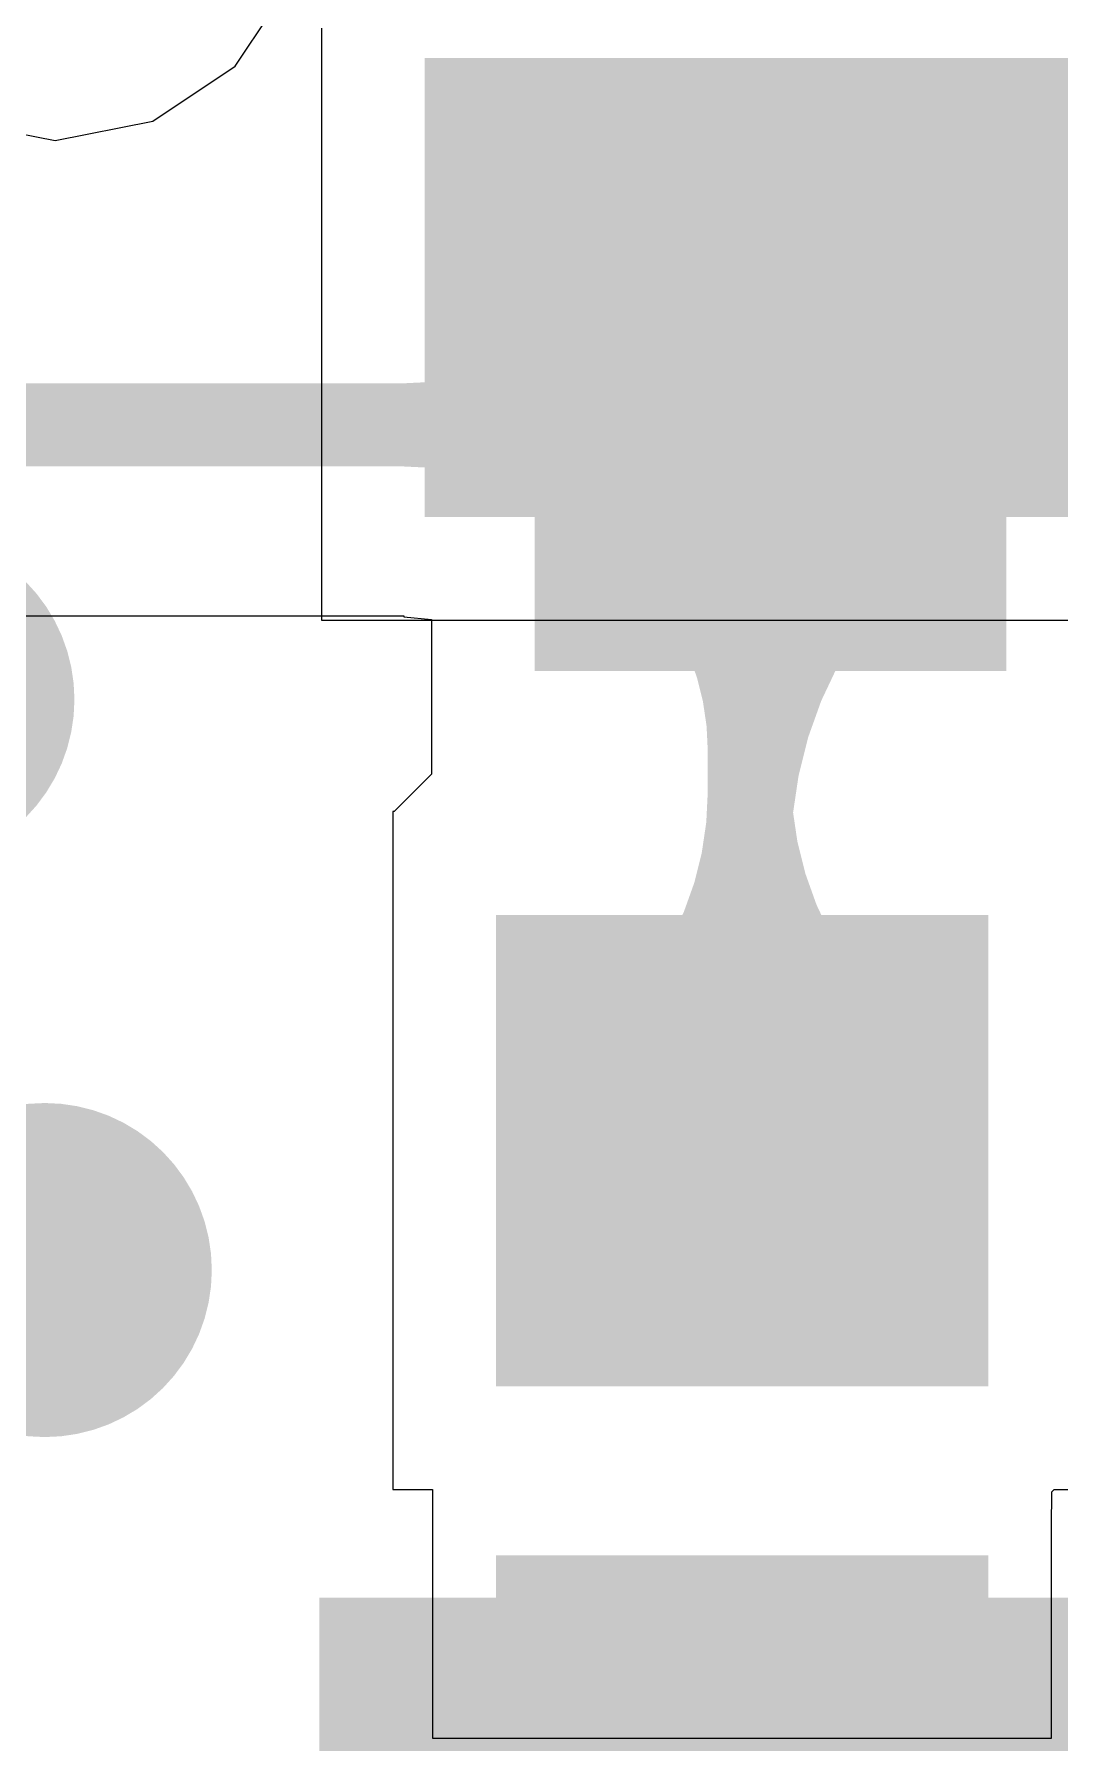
# Model space of a CAD drawing. Extents: x 56.2 to 141.8, y 48 to 96.4.
# Drawn here: x 124.511 to 126.976, y 65.462 to 69.57 of the extents above; entities that cross this region are included whole.
import ezdxf

# ---------------------------------------------------------------- set-up
doc = ezdxf.new("R2010")
doc.units = 0
doc.header["$MEASUREMENT"] = 0
for name, color, linetype in [('BOTTOMLAYER', 5, 'CONTINUOUS'), ('BOTTOMPASTE', 16, 'CONTINUOUS'), ('BOTTOMSOLDER', 6, 'CONTINUOUS'), ('MULTILAYER', 9, 'CONTINUOUS'), ('TOPLAYER', 1, 'CONTINUOUS'), ('TOPPASTE', 8, 'CONTINUOUS'), ('TOPSOLDER', 216, 'CONTINUOUS')]:
    doc.layers.add(name, color=color, linetype=linetype)

msp = doc.modelspace()

# ---------------------------------------------------------------- linework, layer by layer
at = {"layer": 'BOTTOMLAYER'}
for p, q in [((123.583304, 68.171985), (125.399609, 68.171985)), ((125.399609, 68.171985), (125.399607, 68.169312)), ((125.399607, 68.169312), (125.399615, 68.169312)), ((125.399615, 68.169312), (125.399615, 68.169315)), ((125.399615, 68.169315), (125.465802, 68.163133)), ((125.465802, 68.163133), (125.465802, 67.790804)), ((125.465802, 67.790807), (125.376193, 67.701198)), ((125.465802, 67.790804), (125.465802, 67.790807)), ((125.465802, 67.790804), (125.465802, 67.790804)), ((125.376193, 67.701198), (125.372602, 67.701198)), ((125.372602, 67.701198), (125.372602, 66.071199)), ((125.372602, 66.071199), (125.468598, 66.071199)), ((125.468598, 66.071199), (125.468598, 66.071196)), ((125.468598, 66.071196), (125.468598, 66.065197)), ((125.468598, 66.065197), (125.468601, 65.981395)), ((126.956602, 65.981395), (126.956604, 66.065197)), ((126.956604, 66.065197), (126.962604, 66.071199)), ((126.956604, 66.065197), (126.956604, 66.065197)), ((126.962604, 66.071199), (127.052598, 66.071199)), ((125.468601, 65.981395), (125.468598, 65.981392)), ((125.468598, 65.981392), (125.468601, 65.981392)), ((125.468601, 65.981392), (125.468601, 65.473196)), ((126.956599, 65.981392), (126.956602, 65.981395)), ((126.956599, 65.473196), (126.956599, 65.981392)), ((126.956602, 65.981395), (126.956602, 65.981395)), ((126.956602, 65.981395), (126.956602, 65.981395)), ((125.468601, 65.473196), (126.956599, 65.473196))]:
    msp.add_line(p, q, dxfattribs=at)
at = {"layer": 'BOTTOMLAYER', "const_width": 0.2}
for points in [[(126.022707, 68.888894, -0.198912), (125.399612, 68.6308)], [(126.022707, 68.888894, -0.198912), (125.399612, 68.6308)], [(126.022707, 68.888894, -0.198912), (125.399612, 68.6308)], [(126.022707, 68.888894, -0.198912), (125.399612, 68.6308)], [(126.022707, 68.888894, -0.198912), (125.399612, 68.6308)], [(125.399612, 68.6308, -0.198912), (126.022707, 68.372706)], [(125.399612, 68.6308, -0.198912), (126.022707, 68.372706)], [(125.399612, 68.6308, -0.198912), (126.022707, 68.372706)], [(125.399612, 68.6308, -0.198912), (126.022707, 68.372706)], [(125.399612, 68.6308, -0.198912), (126.022707, 68.372706)], [(126.230002, 68.084812, -0.198912), (126.397474, 68.489129)], [(126.230002, 68.084812, -0.198912), (126.397474, 68.489129)], [(126.230002, 68.084812, -0.198912), (126.397474, 68.489129)], [(126.230002, 68.084812, -0.198912), (126.397474, 68.489129)], [(126.230002, 68.084812, -0.198912), (126.397474, 68.489129)], [(126.022707, 68.347707, -0.198912), (126.230002, 67.847253)], [(126.022707, 68.347707, -0.198912), (126.230002, 67.847253)], [(126.022707, 68.347707, -0.198912), (126.230002, 67.847253)], [(126.022707, 68.347707, -0.198912), (126.230002, 67.847253)], [(126.022707, 68.347707, -0.198912), (126.230002, 67.847253)], [(126.230002, 67.60197, -0.198912), (126.538896, 68.347707)], [(126.230002, 67.60197, -0.198912), (126.538896, 68.347707)], [(126.230002, 67.60197, -0.198912), (126.538896, 68.347707)], [(126.230002, 67.60197, -0.198912), (126.538896, 68.347707)], [(126.230002, 67.60197, -0.198912), (126.538896, 68.347707)], [(126.495693, 67.144293, -0.198912), (126.230002, 67.785729)], [(126.495693, 67.144293, -0.198912), (126.230002, 67.785729)], [(126.495693, 67.144293, -0.198912), (126.230002, 67.785729)], [(126.495693, 67.144293, -0.198912), (126.230002, 67.785729)], [(126.495693, 67.144293, -0.198912), (126.230002, 67.785729)], [(126.230002, 67.749047, -0.198912), (125.979504, 67.144293)], [(126.230002, 67.749047, -0.198912), (125.979504, 67.144293)], [(126.230002, 67.749047, -0.198912), (125.979504, 67.144293)], [(126.230002, 67.749047, -0.198912), (125.979504, 67.144293)], [(126.230002, 67.749047, -0.198912), (125.979504, 67.144293)]]:
    msp.add_lwpolyline(points, format="xyb", dxfattribs=at)
at = {"layer": 'BOTTOMLAYER'}
for points, const_width in [([(125.972707, 68.888894, 1), (126.072707, 68.888894, 1)], 0.1), ([(125.972707, 68.888894, 1), (126.072707, 68.888894, 1)], 0.1), ([(125.972707, 68.888894, 1), (126.072707, 68.888894, 1)], 0.1), ([(125.972707, 68.888894, 1), (126.072707, 68.888894, 1)], 0.1), ([(125.972707, 68.888894, 1), (126.072707, 68.888894, 1)], 0.1), ([(125.349612, 68.6308, 1), (125.449612, 68.6308, 1)], 0.1), ([(125.349612, 68.6308, 1), (125.449612, 68.6308, 1)], 0.1), ([(125.349612, 68.6308, 1), (125.449612, 68.6308, 1)], 0.1), ([(125.349612, 68.6308, 1), (125.449612, 68.6308, 1)], 0.1), ([(125.349612, 68.6308, 1), (125.449612, 68.6308, 1)], 0.1), ([(125.349612, 68.6308, 1), (125.449612, 68.6308, 1)], 0.1), ([(125.349612, 68.6308, 1), (125.449612, 68.6308, 1)], 0.1), ([(125.349612, 68.6308, 1), (125.449612, 68.6308, 1)], 0.1), ([(125.349612, 68.6308, 1), (125.449612, 68.6308, 1)], 0.1), ([(125.349612, 68.6308, 1), (125.449612, 68.6308, 1)], 0.1), ([(126.347474, 68.489129, 1), (126.447474, 68.489129, 1)], 0.1), ([(126.347474, 68.489129, 1), (126.447474, 68.489129, 1)], 0.1), ([(126.347474, 68.489129, 1), (126.447474, 68.489129, 1)], 0.1), ([(126.347474, 68.489129, 1), (126.447474, 68.489129, 1)], 0.1), ([(126.347474, 68.489129, 1), (126.447474, 68.489129, 1)], 0.1), ([(125.972707, 68.372706, 1), (126.072707, 68.372706, 1)], 0.1), ([(125.972707, 68.372706, 1), (126.072707, 68.372706, 1)], 0.1), ([(125.972707, 68.372706, 1), (126.072707, 68.372706, 1)], 0.1), ([(125.972707, 68.372706, 1), (126.072707, 68.372706, 1)], 0.1), ([(125.972707, 68.372706, 1), (126.072707, 68.372706, 1)], 0.1), ([(125.972707, 68.347707, 1), (126.072707, 68.347707, 1)], 0.1), ([(125.972707, 68.347707, 1), (126.072707, 68.347707, 1)], 0.1), ([(125.972707, 68.347707, 1), (126.072707, 68.347707, 1)], 0.1), ([(125.972707, 68.347707, 1), (126.072707, 68.347707, 1)], 0.1), ([(125.972707, 68.347707, 1), (126.072707, 68.347707, 1)], 0.1), ([(126.488896, 68.347707, 1), (126.588896, 68.347707, 1)], 0.1), ([(126.488896, 68.347707, 1), (126.588896, 68.347707, 1)], 0.1), ([(126.488896, 68.347707, 1), (126.588896, 68.347707, 1)], 0.1), ([(126.488896, 68.347707, 1), (126.588896, 68.347707, 1)], 0.1), ([(126.488896, 68.347707, 1), (126.588896, 68.347707, 1)], 0.1), ([(126.180002, 68.084812, 1), (126.280001, 68.084812, 1)], 0.1), ([(126.180002, 68.084812, 1), (126.280001, 68.084812, 1)], 0.1), ([(126.180002, 68.084812, 1), (126.280001, 68.084812, 1)], 0.1), ([(126.180002, 68.084812, 1), (126.280001, 68.084812, 1)], 0.1), ([(126.180002, 68.084812, 1), (126.280001, 68.084812, 1)], 0.1), ([(126.180002, 67.847253, 1), (126.280001, 67.847253, 1)], 0.1), ([(126.180002, 67.847253, 1), (126.280001, 67.847253, 1)], 0.1), ([(126.180002, 67.847253, 1), (126.280001, 67.847253, 1)], 0.1), ([(126.180002, 67.847253, 1), (126.280001, 67.847253, 1)], 0.1), ([(126.180002, 67.847253, 1), (126.280001, 67.847253, 1)], 0.1), ([(126.180002, 67.785729, 1), (126.280001, 67.785729, 1)], 0.1), ([(126.180002, 67.785729, 1), (126.280001, 67.785729, 1)], 0.1), ([(126.180002, 67.785729, 1), (126.280001, 67.785729, 1)], 0.1), ([(126.180002, 67.785729, 1), (126.280001, 67.785729, 1)], 0.1), ([(126.180002, 67.785729, 1), (126.280001, 67.785729, 1)], 0.1), ([(126.180002, 67.749047, 1), (126.280001, 67.749047, 1)], 0.1), ([(126.180002, 67.749047, 1), (126.280001, 67.749047, 1)], 0.1), ([(126.180002, 67.749047, 1), (126.280001, 67.749047, 1)], 0.1), ([(126.180002, 67.749047, 1), (126.280001, 67.749047, 1)], 0.1), ([(126.180002, 67.749047, 1), (126.280001, 67.749047, 1)], 0.1), ([(126.180002, 67.60197, 1), (126.280001, 67.60197, 1)], 0.1), ([(126.180002, 67.60197, 1), (126.280001, 67.60197, 1)], 0.1), ([(126.180002, 67.60197, 1), (126.280001, 67.60197, 1)], 0.1), ([(126.180002, 67.60197, 1), (126.280001, 67.60197, 1)], 0.1), ([(126.180002, 67.60197, 1), (126.280001, 67.60197, 1)], 0.1), ([(125.929504, 67.144293, 1), (126.029504, 67.144293, 1)], 0.1), ([(125.929504, 67.144293, 1), (126.029504, 67.144293, 1)], 0.1), ([(125.929504, 67.144293, 1), (126.029504, 67.144293, 1)], 0.1), ([(125.929504, 67.144293, 1), (126.029504, 67.144293, 1)], 0.1), ([(125.929504, 67.144293, 1), (126.029504, 67.144293, 1)], 0.1), ([(126.445693, 67.144293, 1), (126.545693, 67.144293, 1)], 0.1), ([(126.445693, 67.144293, 1), (126.545693, 67.144293, 1)], 0.1), ([(126.445693, 67.144293, 1), (126.545693, 67.144293, 1)], 0.1), ([(126.445693, 67.144293, 1), (126.545693, 67.144293, 1)], 0.1), ([(126.445693, 67.144293, 1), (126.545693, 67.144293, 1)], 0.1), ([(124.3862, 66.5988, 1), (124.6862, 66.5988, 1)], 0.299999)]:
    msp.add_lwpolyline(points, format="xyb", close=True, dxfattribs=dict(at, const_width=const_width))
at = {"layer": 'BOTTOMLAYER', "const_width": 0.2}
for points in [[(121.8692, 68.6308), (126.230002, 68.6308)], [(126.230002, 68.6308), (126.280802, 68.6308)], [(126.230002, 66.886198), (126.230002, 68.6308)]]:
    msp.add_lwpolyline(points, dxfattribs=at)
at = {"layer": 'BOTTOMLAYER'}
for points in [[(125.815801, 68.140801), (126.745802, 68.140801), (125.815801, 69.120799), (126.745802, 69.120799)], [(125.722601, 67.351199), (125.722601, 66.421198), (126.702599, 67.351199), (126.702599, 66.421198)], [(125.1966, 63.7286), (129.3368, 63.7286), (125.1966, 65.8114), (129.3368, 65.8114)], [(125.722601, 65.811197), (125.722601, 64.881196), (126.702599, 65.811197), (126.702599, 64.881196)]]:
    msp.add_solid(points, dxfattribs=at)
at = {"layer": 'BOTTOMPASTE'}
for points in [[(125.815801, 68.140801), (126.745802, 68.140801), (125.815801, 69.120799), (126.745802, 69.120799)], [(125.722601, 67.351199), (125.722601, 66.421198), (126.702599, 67.351199), (126.702599, 66.421198)], [(125.722601, 65.811197), (125.722601, 64.881196), (126.702599, 65.811197), (126.702599, 64.881196)]]:
    msp.add_solid(points, dxfattribs=at)
at = {"layer": 'BOTTOMSOLDER', "const_width": 0.401599}
for points in [[(124.0052, 67.9704, 1), (124.4068, 67.9704, 1)], [(124.3354, 66.5988, 1), (124.737, 66.5988, 1)]]:
    msp.add_lwpolyline(points, format="xyb", close=True, dxfattribs=at)
at = {"layer": 'BOTTOMSOLDER'}
for points in [[(125.714201, 68.039201), (126.847402, 68.039201), (125.714201, 69.222399), (126.847402, 69.222399)], [(125.621001, 67.452799), (125.621001, 66.319598), (126.804199, 67.452799), (126.804199, 66.319598)], [(125.621001, 65.912797), (125.621001, 64.779596), (126.804199, 65.912797), (126.804199, 64.779596)]]:
    msp.add_solid(points, dxfattribs=at)
at = {"layer": 'MULTILAYER', "const_width": 0.299999}
msp.add_lwpolyline([(124.3862, 66.5988, 1), (124.6862, 66.5988, 1)], format="xyb", close=True, dxfattribs=at)
at = {"layer": 'TOPLAYER'}
for p, q in [((124.994175, 69.493625), (125.079653, 69.62155)), ((125.201185, 69.584682), (125.201185, 69.431014)), ((124.795709, 69.361012), (124.994175, 69.493625)), ((125.201185, 69.431014), (125.201185, 68.161014)), ((124.327491, 69.361012), (124.5616, 69.314446)), ((124.5616, 69.314446), (124.795709, 69.361012)), ((125.201185, 68.161014), (127.901179, 68.161014))]:
    msp.add_line(p, q, dxfattribs=at)
at = {"layer": 'TOPLAYER', "const_width": 0.299999}
msp.add_lwpolyline([(124.3862, 66.5988, 1), (124.6862, 66.5988, 1)], format="xyb", close=True, dxfattribs=at)
at = {"layer": 'TOPLAYER'}
msp.add_solid([(127.55118, 69.411012), (125.551184, 69.411012), (127.55118, 68.510988), (125.551184, 68.510988)], dxfattribs=at)
at = {"layer": 'TOPPASTE'}
msp.add_solid([(127.55118, 69.411012), (125.551184, 69.411012), (127.55118, 68.510988), (125.551184, 68.510988)], dxfattribs=at)
at = {"layer": 'TOPSOLDER', "const_width": 0.401599}
for points in [[(124.0052, 67.9704, 1), (124.4068, 67.9704, 1)], [(124.3354, 66.5988, 1), (124.737, 66.5988, 1)]]:
    msp.add_lwpolyline(points, format="xyb", close=True, dxfattribs=at)
at = {"layer": 'TOPSOLDER'}
msp.add_solid([(127.65278, 69.512612), (125.449584, 69.512612), (127.65278, 68.409388), (125.449584, 68.409388)], dxfattribs=at)

doc.saveas('drawing.dxf')
